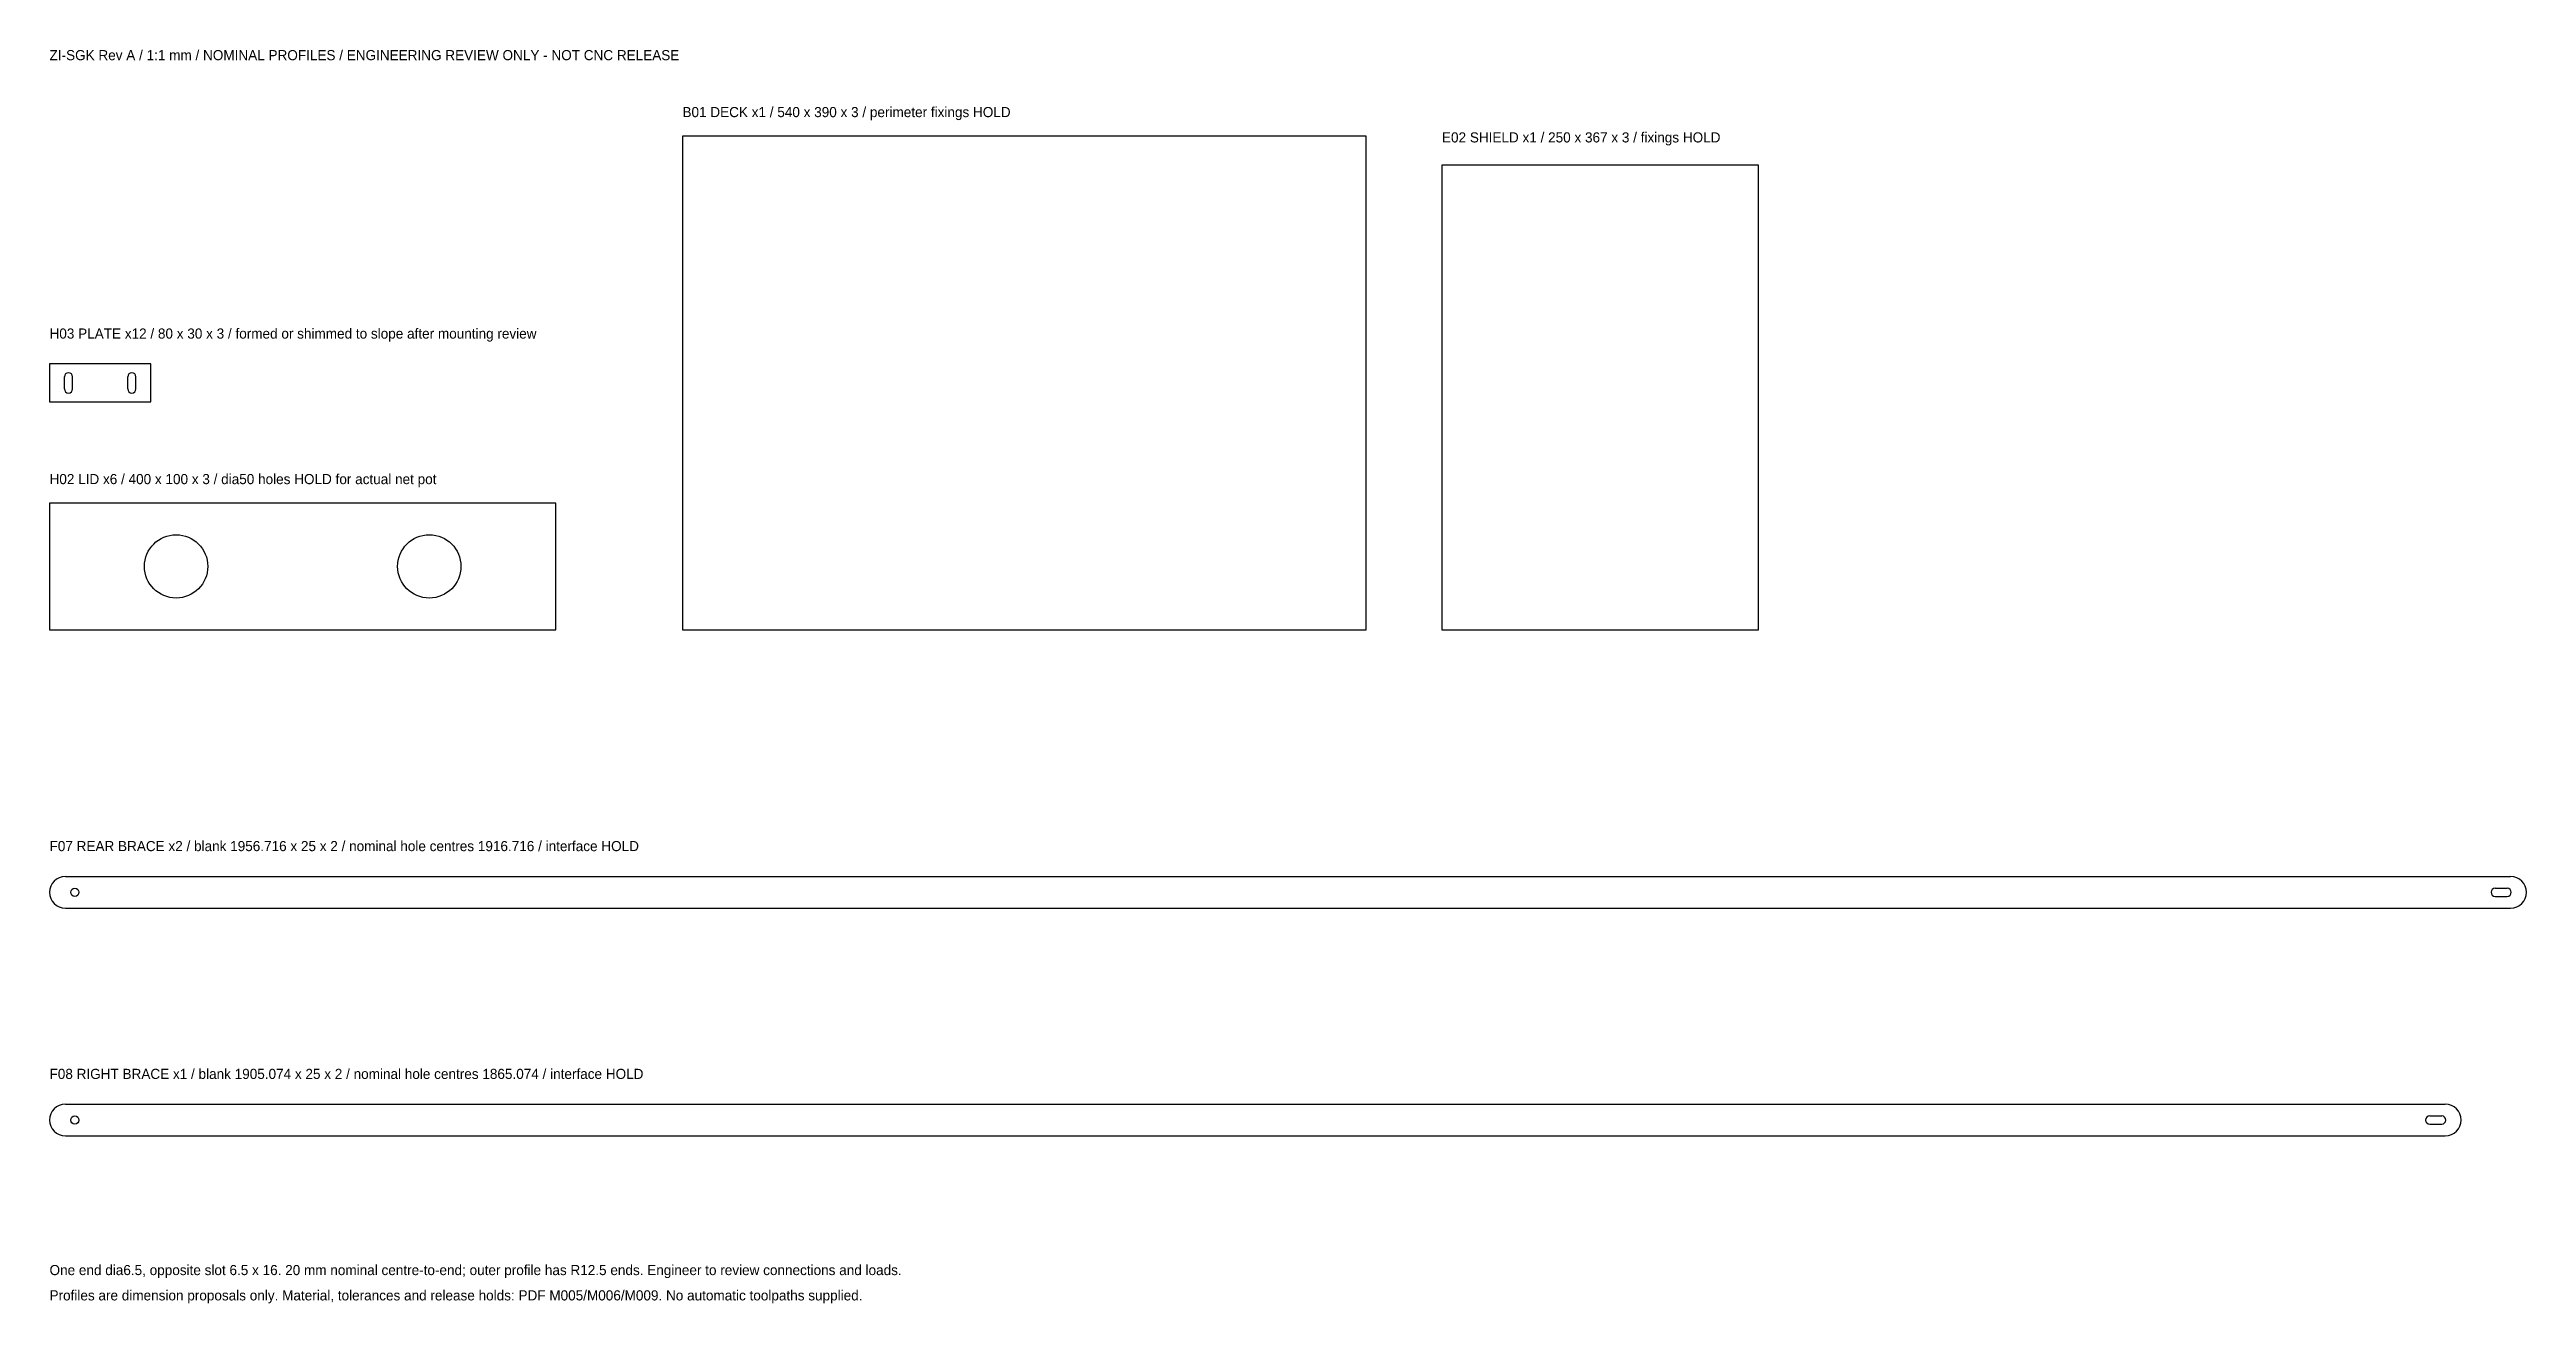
# Model space of a CAD drawing. Header units: millimetres. Extents: x 0 to 1957, y 68 to 1058.
import ezdxf

# ---------------------------------------------------------------- set-up
doc = ezdxf.new("R2010")
doc.units = ezdxf.units.MM
for name, color, linetype in [('HOLES', 4, 'Continuous'), ('NOTES', 1, 'Continuous'), ('PROFILE', 7, 'Continuous')]:
    doc.layers.add(name, color=color, linetype=linetype)

msp = doc.modelspace()

# ---------------------------------------------------------------- linework, layer by layer
at = {"layer": 'HOLES'}
for p, q in [((11.8, 790.2), (11.8, 799.8)), ((18.2, 790.2), (18.2, 799.8)), ((61.8, 790.2), (61.8, 799.8)), ((68.2, 790.2), (68.2, 799.8)), ((12.5, 405), (1944.2, 405)), ((1932, 395.8), (1941.5, 395.8)), ((12.5, 380), (1944.2, 380)), ((1932, 389.2), (1941.5, 389.2)), ((12.5, 225), (1892.6, 225)), ((1880.3, 215.8), (1889.8, 215.8)), ((12.5, 200), (1892.6, 200)), ((1880.3, 209.2), (1889.8, 209.2))]:
    msp.add_line(p, q, dxfattribs=at)
for centre, radius in [((100, 650), 25), ((300, 650), 25), ((20, 392.5), 3.25), ((20, 212.5), 3.25)]:
    msp.add_circle(centre, radius, dxfattribs=at)
for centre, radius, start, end in [((15, 799.8), 3.25, 0, 180), ((65, 799.8), 3.25, 0, 180), ((15, 790.2), 3.25, 180, 360), ((65, 790.2), 3.25, 180, 360), ((12.5, 392.5), 12.5, 90, 270), ((1932, 392.5), 3.25, 90, 270), ((1941.5, 392.5), 3.25, 270, 90), ((1944.2, 392.5), 12.5, 270, 90), ((12.5, 212.5), 12.5, 90, 270), ((1880.3, 212.5), 3.25, 90, 270), ((1889.8, 212.5), 3.25, 270, 90), ((1892.6, 212.5), 12.5, 270, 90)]:
    msp.add_arc(centre, radius, start, end, dxfattribs=at)
at = {"layer": 'PROFILE'}
for points in [[(500, 600), (1040, 600), (1040, 990), (500, 990)], [(1100, 600), (1350, 600), (1350, 967), (1100, 967)], [(0, 780), (80, 780), (80, 810), (0, 810)], [(0, 600), (400, 600), (400, 700), (0, 700)]]:
    msp.add_lwpolyline(points, close=True, dxfattribs=at)

# ---------------------------------------------------------------- texts
at = {"layer": 'NOTES'}
for s, p in [('ZI-SGK Rev A / 1:1 mm / NOMINAL PROFILES / ENGINEERING REVIEW ONLY - NOT CNC RELEASE', (0, 1050)), ('B01 DECK x1 / 540 x 390 x 3 / perimeter fixings HOLD', (500, 1005)), ('E02 SHIELD x1 / 250 x 367 x 3 / fixings HOLD', (1100, 985)), ('H03 PLATE x12 / 80 x 30 x 3 / formed or shimmed to slope after mounting review', (0, 830)), ('H02 LID x6 / 400 x 100 x 3 / dia50 holes HOLD for actual net pot', (0, 715)), ('F07 REAR BRACE x2 / blank 1956.716 x 25 x 2 / nominal hole centres 1916.716 / interface HOLD', (0, 425)), ('F08 RIGHT BRACE x1 / blank 1905.074 x 25 x 2 / nominal hole centres 1865.074 / interface HOLD', (0, 245)), ('One end dia6.5, opposite slot 6.5 x 16. 20 mm nominal centre-to-end; outer profile has R12.5 ends. Engineer to review connections and loads.', (0, 90)), ('Profiles are dimension proposals only. Material, tolerances and release holds: PDF M005/M006/M009. No automatic toolpaths supplied.', (0, 70))]:
    msp.add_text(s, height=8, dxfattribs=at).set_placement(p)

doc.saveas('drawing.dxf')
